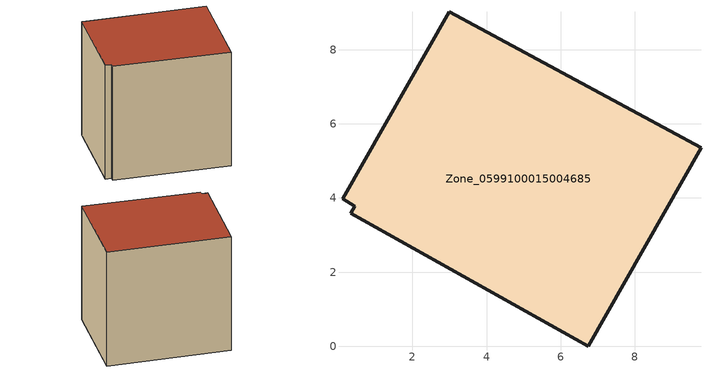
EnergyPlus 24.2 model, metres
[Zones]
Zone_0599100015004685
 floor ground (C_G): 2.99,9.02 9.79,5.35 6.74,0 0.34,3.58 0.44,3.78 0.12,3.97 z0.8
 wall outside (C_F): 6.74,0 9.79,5.35 2.99,9.02 0.12,3.97 0.44,3.78 0.34,3.58 6.74,0 z0.8:8.48
 roof outside (C_R): 9.79,5.35 2.99,9.02 0.12,3.97 0.44,3.78 0.34,3.58 6.74,0 z8.48
[BUILDING]
Pand.0599100015004685: North Axis=0; Terrain=City; Loads Convergence Tolerance Value=0.04; Temperature Convergence Tolerance Value=0.4; Solar Distribution=FullExterior; Maximum Number of Warmup Days=25; Minimum Number of Warmup Days=1
[Site:Location]
Rotterdam.The.Hague.AP_ZH_NLD Design_Conditions: Latitude=51.96; Longitude=4.45; Time Zone=1; Elevation=-4.5
[SITE:GROUNDTEMPERATURE:BUILDINGSURFACE]
18, 18, 18, 18, 18, 18, 18, 18, 18, 18, 18, 18
[MATERIAL] Thermal Absorptance=0.9; Solar Absorptance=0.7; Visible Absorptance=0.7
Name | Roughness | Thickness | Conductivity | Density | Specific Heat
G.TI.1946-1964 | MediumSmooth | 0.15 | 1 | 540 | 1210
F.TI.1946-1964 | Rough | 0.3 | 0.857143 | 1920 | 840
R.TI.1946-1964 | MediumRough | 0.2 | 0.277778 | 1500 | 1000
[CONSTRUCTION]
C_G: G.TI.1946-1964
C_F: F.TI.1946-1964
C_R: R.TI.1946-1964
[ZONE]
Zone_0599100015004685: Type=1; Multiplier=1; Ceiling Height=Autocalculate; Volume=Autocalculate; Floor Area=autocalculate; Part of Total Floor Area=Yes
[ZONEINFILTRATION:DESIGNFLOWRATE]
Infil_Zone_0599100015004685: Zone or ZoneList or Space or SpaceList=Zone_0599100015004685; Schedule=AlwaysOn; Design Flow Rate Calculation Method=Flow/Area; Flow Rate per Floor Area=0.003; Constant Term Coefficient=1; Temperature Term Coefficient=0; Velocity Term Coefficient=0; Velocity Squared Term Coefficient=0
[HVACTEMPLATE:ZONE:IDEALLOADSAIRSYSTEM]
Zone_0599100015004685: Maximum Heating Supply Air Temperature=50; Minimum Cooling Supply Air Temperature=13; Maximum Heating Supply Air Humidity Ratio=0.0156; Minimum Cooling Supply Air Humidity Ratio=0.0077; Heating Limit=NoLimit; Cooling Limit=NoLimit; Dehumidification Control Type=ConstantSensibleHeatRatio; Cooling Sensible Heat Ratio=0.7; Dehumidification Setpoint=60; Humidification Control Type=None; Humidification Setpoint=30; Outdoor Air Method=None; Outdoor Air Flow Rate per Person=0.00944; Outdoor Air Flow Rate per Zone Floor Area=0; Outdoor Air Flow Rate per Zone=0; Demand Controlled Ventilation Type=None; Outdoor Air Economizer Type=NoEconomizer; Heat Recovery Type=None; Sensible Heat Recovery Effectiveness=0.7; Latent Heat Recovery Effectiveness=0.65
[ZONECONTROL:THERMOSTAT]
ThermostatControl_Zone_0599100015004685: Zone or ZoneList=Zone_0599100015004685; Control Type Schedule=DualSetpointControlType; Control 1=Thermostat_Zone_0599100015004685; Temperature Difference Between Cutout And Setpoint=0
[THERMOSTATSETPOINT:DUALSETPOINT]
Thermostat_Zone_0599100015004685: Heating Setpoint Temperature Schedule=HeatingSetpoint_Zone_0599100015004685; Cooling Setpoint Temperature Schedule=CoolingSetpoint_Zone_0599100015004685
[SCHEDULE:COMPACT]
HeatingSetpoint_Zone_0599100015004685: Through: 12/31, For: AllDays, Until: 24:00, 21
CoolingSetpoint_Zone_0599100015004685: Through: 12/31, For: AllDays, Until: 24:00, 24
DualSetpointControlType: Through: 12/31, For: AllDays, Until: 24:00, 4
AlwaysOn: Through: 12/31, For: AllDays, Until: 24:00, 1
